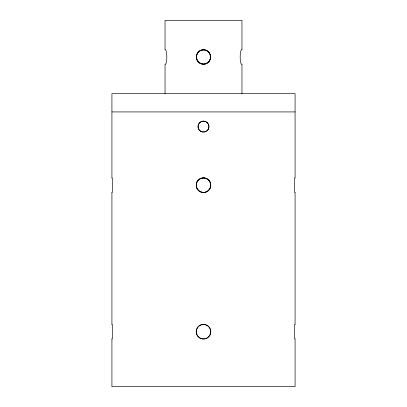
<?xml version="1.0" encoding="UTF-8"?>
<svg xmlns="http://www.w3.org/2000/svg" width="407" height="407" viewBox="0 0 407 407"><rect width="100%" height="100%" fill="white"/><g stroke="black" fill="none" stroke-linecap="round" stroke-linejoin="round"><path stroke-width="0.61" d="M111.925 111.925L295.075 111.925M295.075 177.859L295.075 93.61L111.925 93.61L111.925 177.859M295.075 192.511L295.075 324.379M295.075 339.031L295.075 386.65L111.925 386.65L111.925 339.031M241.962 49.654L241.962 20.35L165.038 20.35L165.038 49.654M241.962 64.306L241.962 93.61M165.038 64.306L165.038 93.61M111.925 192.511L111.925 324.379M241.946 64.067A7.295 1.425 -90 0 1 240.186 56.98A7.295 1.425 -90 0 1 241.946 49.893M165.054 49.893A7.295 1.425 90 0 1 166.814 56.98A7.295 1.425 90 0 1 165.054 64.067M295.07 192.297A7.321 0.6 -90 0 1 294.327 185.185A7.321 0.6 -90 0 1 295.07 178.073M111.93 178.073A7.321 0.6 90 0 1 112.673 185.185A7.321 0.6 90 0 1 111.93 192.297M111.93 324.593A7.321 0.6 90 0 1 112.673 331.705A7.321 0.6 90 0 1 111.93 338.817M295.07 338.817A7.321 0.6 -90 0 1 294.327 331.705A7.321 0.6 -90 0 1 295.07 324.593M209.6 60.785A7.295 7.153 -90 0 0 203.678 49.69A7.295 7.153 -90 0 0 197.217 60.465A7.295 7.153 -90 0 0 209.6 60.785M209.366 60.933A7.265 6.985 -90 0 0 203.861 49.725A7.265 6.985 -90 0 0 197.278 60.282A7.265 6.985 -90 0 0 209.366 60.933M199.71 62.953A7.265 7.005 0 0 0 210.76 57.158A7.265 7.005 0 0 0 200.03 50.824A7.265 7.005 0 0 0 199.71 62.953M197.181 181.527A7.321 7.295 90 0 0 203.5 192.506A7.321 7.295 90 0 0 209.819 181.527A7.321 7.295 90 0 0 197.181 181.527M209.727 189.001A7.321 7.295 -90 0 0 203.678 177.869A7.321 7.295 -90 0 0 197.095 188.685A7.321 7.295 -90 0 0 209.727 189.001M199.684 191.397A7.316 7.28 0 0 0 210.816 185.363A7.316 7.28 0 0 0 200 178.795A7.316 7.28 0 0 0 199.684 191.397M209.803 335.363A7.316 7.28 -90 0 0 203.5 324.389A7.316 7.28 -90 0 0 197.197 335.363A7.316 7.28 -90 0 0 209.803 335.363M199.842 338.008A7.316 7.28 0 0 0 210.816 331.705A7.316 7.28 0 0 0 199.842 325.402A7.316 7.28 0 0 0 199.842 338.008M208.247 129.324A5.495 5.479 -90 0 0 203.5 121.083A5.495 5.479 -90 0 0 198.753 129.324A5.495 5.479 -90 0 0 208.247 129.324M200.636 131.247A5.489 5.474 0 0 0 208.989 126.714A5.489 5.474 0 0 0 200.875 121.769A5.489 5.474 0 0 0 200.636 131.247"/></g></svg>
